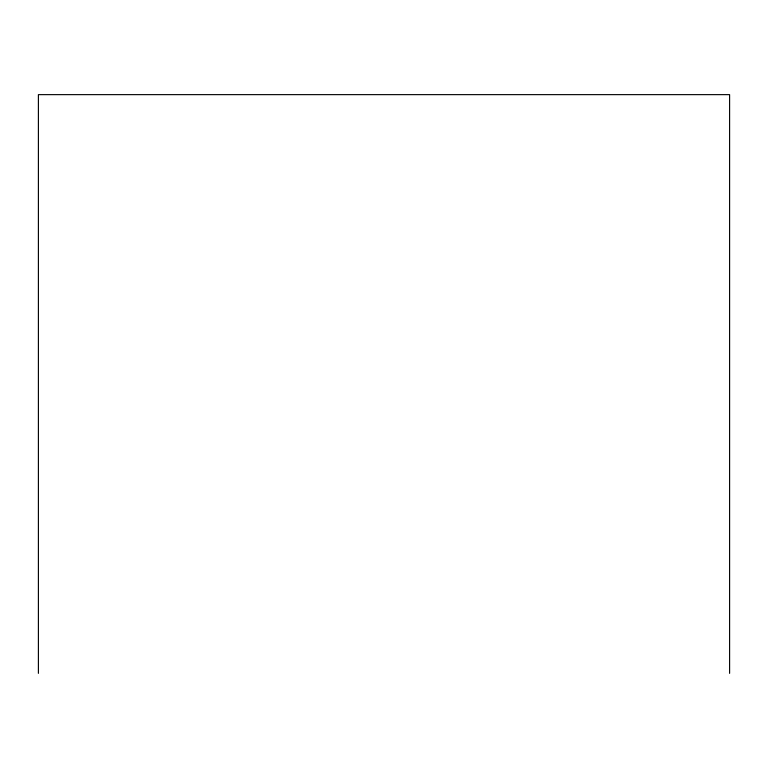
<?xml version="1.0" encoding="UTF-8"?>
<svg xmlns="http://www.w3.org/2000/svg" width="768" height="768" viewBox="0 0 768 768"><rect width="100%" height="100%" fill="white"/><g stroke="black" fill="none" stroke-linecap="round" stroke-linejoin="round"><path stroke-width="1.15" d="M729.6 673.363L729.6 94.637L38.4 94.637L38.4 673.363"/></g></svg>
